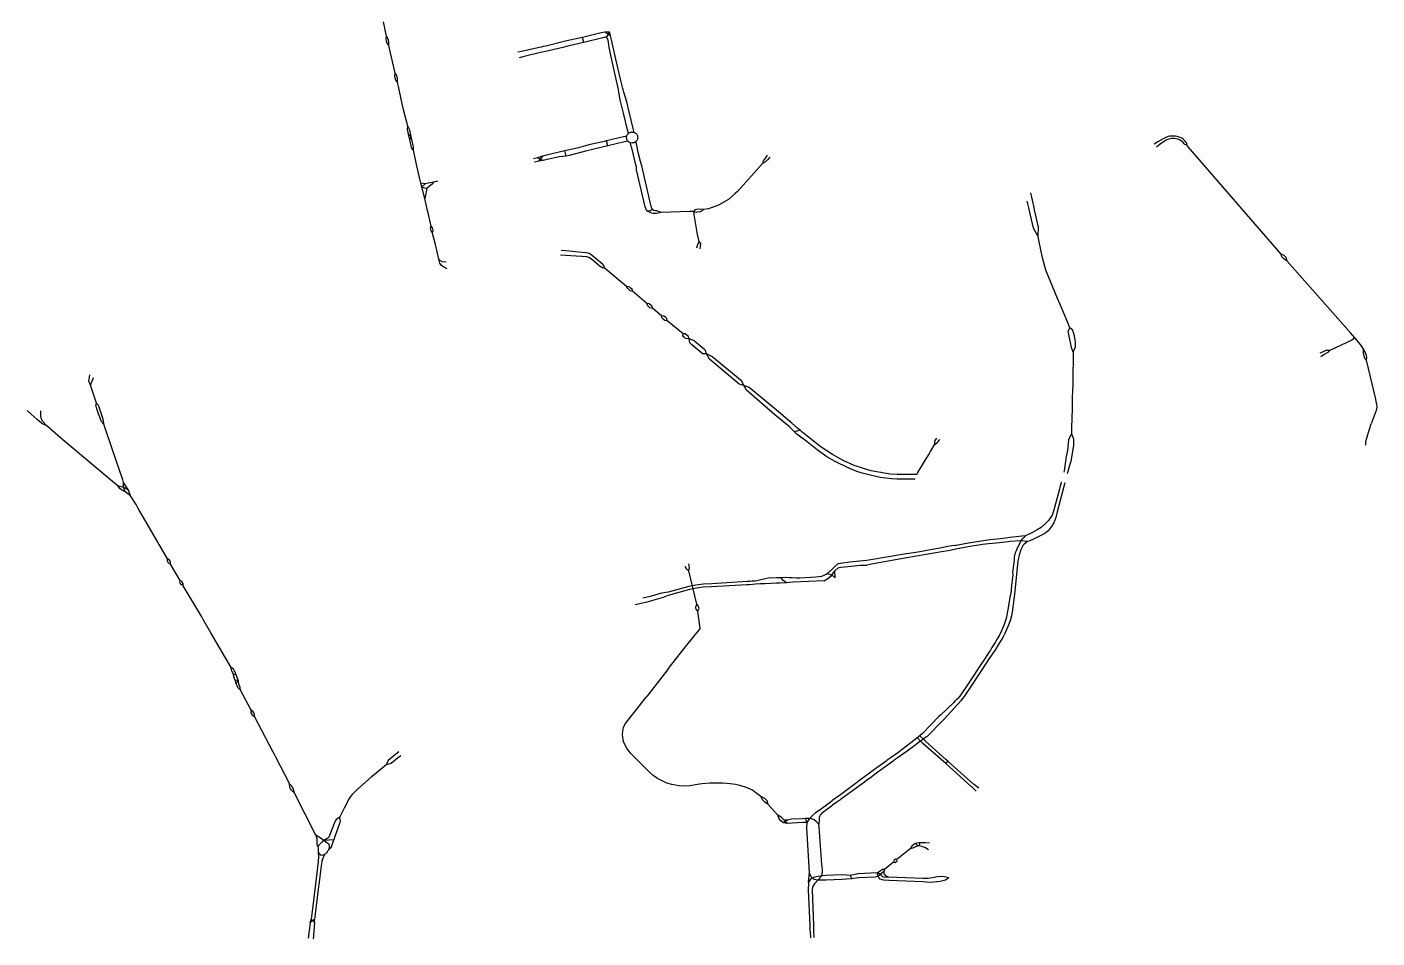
# Model space of a CAD drawing. Header units: inches. Extents: x 25490991 to 25511658, y 6671087 to 6685531.
# Drawn here: x 25494812 to 25498974, y 6673752 to 6676560 of the extents above; entities that cross this region are included whole.
import ezdxf

# ---------------------------------------------------------------- set-up
doc = ezdxf.new("R2010")
doc.units = ezdxf.units.IN
doc.header["$MEASUREMENT"] = 0

msp = doc.modelspace()

# ---------------------------------------------------------------- linework, layer by layer
for points in [[(25495920.7, 6676532.6), (25495910.9, 6676576.3)], [(25495920.7, 6676518.2), (25495919.2, 6676523.7), (25495920.7, 6676532.6)], [(25495926.3, 6676519.5), (25495925.4, 6676522.7), (25495920.7, 6676532.6)], [(25496524.4, 6676528.4), (25496514.8, 6676526.2)], [(25496582.6, 6676542.1), (25496524.4, 6676528.4)], [(25496528.3, 6676513), (25496524.4, 6676528.4)], [(25496593.2, 6676544.6), (25496582.6, 6676542.1)], [(25496599, 6676529.7), (25496586.9, 6676526.9)], [(25496608, 6676544.9), (25496593.2, 6676544.6)], [(25496611, 6676532.9), (25496593.2, 6676544.6)], [(25496608, 6676544.9), (25496599, 6676529.7)], [(25496603.5, 6676518.8), (25496599, 6676529.7)], [(25496611, 6676532.9), (25496608, 6676544.9)], [(25496613.7, 6676521.3), (25496611, 6676532.9)], [(25495928, 6676503.2), (25495922, 6676512.8), (25495920.7, 6676518.2)], [(25495928, 6676503.2), (25495927.9, 6676514.2), (25495926.3, 6676519.5)], [(25495947.5, 6676418.4), (25495928, 6676503.2)], [(25496397.1, 6676498.4), (25496387.1, 6676496.1), (25496336.7, 6676485)], [(25496403.1, 6676499.9), (25496397.1, 6676498.4)], [(25496460.2, 6676513.5), (25496411.3, 6676501.8), (25496403.1, 6676499.9)], [(25496464.1, 6676497.7), (25496406.5, 6676484.2)], [(25496476.2, 6676517.3), (25496460.2, 6676513.5)], [(25496479.7, 6676501.5), (25496464.1, 6676497.7)], [(25496514.8, 6676526.2), (25496476.2, 6676517.3)], [(25496518.6, 6676510.6), (25496479.7, 6676501.5)], [(25496528.3, 6676513), (25496518.6, 6676510.6)], [(25496586.9, 6676526.9), (25496528.3, 6676513)], [(25496615.4, 6676459), (25496606.8, 6676497.7), (25496605.1, 6676514.1), (25496603.5, 6676518.8)], [(25496627.3, 6676461.7), (25496613.7, 6676521.3)], [(25496336.7, 6676485), (25496325.4, 6676482.6)], [(25496341.1, 6676468.2), (25496329.3, 6676465.4)], [(25496400.6, 6676482.7), (25496395.2, 6676481.4), (25496341.1, 6676468.2)], [(25496406.5, 6676484.2), (25496400.6, 6676482.7)], [(25496629.7, 6676394.6), (25496615.4, 6676459)], [(25496650.6, 6676363.2), (25496648.9, 6676370.6), (25496642.5, 6676395.2), (25496627.3, 6676461.7)], [(25495949.6, 6676395.4), (25495946.3, 6676409.1), (25495947.5, 6676418.4)], [(25495954.3, 6676389.6), (25495954.7, 6676400.2), (25495952.2, 6676410.5), (25495947.5, 6676418.4)], [(25495949.6, 6676395.4), (25495954.3, 6676389.6)], [(25495957.2, 6676376.6), (25495954.3, 6676389.6)], [(25495972.2, 6676309), (25495957.2, 6676376.6)], [(25496637.1, 6676359.9), (25496635.7, 6676368), (25496629.7, 6676394.6)], [(25496651.6, 6676359.9), (25496650.6, 6676363.2)], [(25496651.2, 6676294.8), (25496641.2, 6676335.7), (25496637.1, 6676359.9)], [(25496668.7, 6676299), (25496661.8, 6676329.2), (25496651.6, 6676359.9)], [(25495985.9, 6676254.6), (25495972.2, 6676309)], [(25496663.8, 6676242.9), (25496651.2, 6676294.8)], [(25496680.9, 6676247.2), (25496668.7, 6676299)], [(25495985.9, 6676240.5), (25495985, 6676244), (25495985.9, 6676254.6)], [(25495991.9, 6676242), (25495990.8, 6676246.5), (25495985.9, 6676254.6)], [(25495988.3, 6676230.5), (25495985.9, 6676240.5)], [(25495996.5, 6676222.6), (25495991.9, 6676242)], [(25496666.1, 6676232.4), (25496663.8, 6676242.9)], [(25496666.1, 6676232.3), (25496667.5, 6676233.5), (25496668.9, 6676234.5), (25496671.3, 6676235.6), (25496673.3, 6676236.3), (25496675.2, 6676236.6), (25496677.3, 6676236.7), (25496679.1, 6676236.6), (25496681.1, 6676236.3), (25496683.3, 6676235.7), (25496683.7, 6676235.5)], [(25496683.7, 6676235.5), (25496680.9, 6676247.2)], [(25495992.1, 6676212.1), (25495988.3, 6676230.5)], [(25495988.3, 6676230.5), (25495996.5, 6676222.6)], [(25495992.1, 6676212.1), (25495996.5, 6676222.6)], [(25495996.4, 6676193.9), (25495992.1, 6676212.1)], [(25496003, 6676195.1), (25495996.5, 6676222.6)], [(25496003.4, 6676180.8), (25496004, 6676190.8), (25496003, 6676195.1)], [(25496587.1, 6676206.5), (25496544.2, 6676196.7), (25496534.4, 6676194.1)], [(25496598.9, 6676209.1), (25496587.1, 6676206.5)], [(25496650.7, 6676221.5), (25496598.9, 6676209.1)], [(25496602.6, 6676194.1), (25496598.9, 6676209.1)], [(25496654.4, 6676205.9), (25496602.6, 6676194.1)], [(25496661.1, 6676223.8), (25496650.7, 6676221.5)], [(25496665.1, 6676208.2), (25496654.4, 6676205.9)], [(25496665.1, 6676208.2), (25496663.7, 6676209.8), (25496662.8, 6676211.3), (25496661.8, 6676213.4), (25496661.2, 6676215.3), (25496660.8, 6676217.4), (25496660.6, 6676220), (25496660.8, 6676222), (25496661.1, 6676223.8)], [(25496661.1, 6676223.8), (25496661.1, 6676224), (25496661.7, 6676225.9), (25496662.4, 6676227.5), (25496663.4, 6676229.1), (25496664.6, 6676230.9), (25496665.9, 6676232.2), (25496666.1, 6676232.3)], [(25496672.4, 6676203.4), (25496671.8, 6676203.6), (25496669.8, 6676204.5), (25496668.1, 6676205.6), (25496666.4, 6676206.8), (25496665.3, 6676208), (25496665.1, 6676208.2)], [(25496689.4, 6676207.3), (25496687.9, 6676206.1), (25496686.4, 6676205), (25496685, 6676204.3), (25496683.3, 6676203.6), (25496681.2, 6676203), (25496679.3, 6676202.8), (25496676.5, 6676202.7), (25496673.9, 6676203), (25496672.4, 6676203.4)], [(25496675, 6676191.7), (25496672.4, 6676203.4)], [(25496672.4, 6676203.4), (25496672.4, 6676203.4)], [(25496683.7, 6676235.5), (25496684.9, 6676235), (25496687.1, 6676233.9), (25496688.3, 6676233.1), (25496689.7, 6676231.9), (25496690.9, 6676230.7), (25496691.9, 6676229.2), (25496692.8, 6676227.7), (25496693.8, 6676225.6), (25496694.4, 6676223.6), (25496694.7, 6676221.9), (25496694.9, 6676219.9), (25496694.8, 6676217.9), (25496694.3, 6676215.5), (25496694.2, 6676215.1)], [(25496694.2, 6676215.1), (25496693.8, 6676213.8), (25496692.7, 6676211.4), (25496691.5, 6676209.6), (25496689.9, 6676207.7), (25496689.4, 6676207.3)], [(25496692.1, 6676196.2), (25496689.4, 6676207.3)], [(25496707.1, 6676132.7), (25496703.9, 6676146.1), (25496696, 6676173.9), (25496692.1, 6676196.2)], [(25498384.9, 6676205.5), (25498382.9, 6676207.9), (25498375.3, 6676215.9), (25498372, 6676217.8), (25498367.3, 6676219.5), (25498360.8, 6676221.5), (25498352.3, 6676223.4), (25498346.1, 6676224), (25498340.6, 6676224.1), (25498334.8, 6676223.4), (25498330.5, 6676222.6), (25498323, 6676220), (25498314.2, 6676215.5), (25498298.6, 6676206.5), (25498286.8, 6676198.7)], [(25498379.1, 6676200.5), (25498376, 6676204.2), (25498371.4, 6676208.5), (25498367.5, 6676211.4), (25498363.2, 6676213.4), (25498359.3, 6676214.6), (25498354.3, 6676215.9), (25498349.9, 6676216.5), (25498345.2, 6676216.8), (25498340.2, 6676216.5), (25498336.3, 6676215.7), (25498332.5, 6676214.9), (25498329.3, 6676213.8), (25498324.4, 6676211.7), (25498318.3, 6676207.9), (25498305.4, 6676199.3), (25498294.4, 6676190.1)], [(25498391.5, 6676190.9), (25498387.8, 6676196.7), (25498381.4, 6676197.8), (25498379.1, 6676200.5)], [(25498387.8, 6676196.7), (25498387.8, 6676201.9), (25498384.9, 6676205.5)], [(25496003.4, 6676180.8), (25495997.7, 6676188.1), (25495996.4, 6676193.9)], [(25496012.2, 6676141.5), (25496003.4, 6676180.8)], [(25496386.3, 6676157.1), (25496373.5, 6676154)], [(25496401.1, 6676162.3), (25496386.3, 6676157.1)], [(25496403.5, 6676149.1), (25496386.3, 6676157.1)], [(25496401.1, 6676162.3), (25496388.9, 6676146.5)], [(25496413.2, 6676165), (25496401.1, 6676162.3)], [(25496470.6, 6676178.2), (25496413.2, 6676165)], [(25496474.2, 6676162.5), (25496453.6, 6676159.9), (25496415.9, 6676151.7)], [(25496479.8, 6676180.5), (25496470.6, 6676178.2)], [(25496474.2, 6676162.5), (25496470.6, 6676178.2)], [(25496483.4, 6676164.7), (25496474.2, 6676162.5)], [(25496534.4, 6676194.1), (25496511.9, 6676188.2), (25496479.8, 6676180.5)], [(25496538.1, 6676178.3), (25496483.4, 6676164.7)], [(25496590.7, 6676191.2), (25496538.1, 6676178.3)], [(25496602.6, 6676194.1), (25496590.7, 6676191.2)], [(25496691, 6676128.8), (25496689.5, 6676135.1), (25496677.1, 6676187.9), (25496675, 6676191.7)], [(25497087.6, 6676156.5), (25497081.2, 6676147.9), (25497079.4, 6676139.1)], [(25497094.4, 6676165.7), (25497087.6, 6676156.5)], [(25497102.2, 6676159.1), (25497094.9, 6676151.1)], [(25498678.9, 6675859.6), (25498391.5, 6676190.9)], [(25496024.4, 6676087), (25496012.2, 6676141.5)], [(25496388.9, 6676146.5), (25496376.4, 6676143.5)], [(25496403.5, 6676149.1), (25496388.9, 6676146.5)], [(25496415.9, 6676151.7), (25496403.5, 6676149.1)], [(25496722.8, 6675993.6), (25496718.1, 6676006), (25496691.1, 6676120.3), (25496691, 6676128.8)], [(25496739.4, 6675998.9), (25496736.7, 6676007.3), (25496707.1, 6676132.7)], [(25497079.4, 6676139.1), (25497002, 6676052.9), (25496995.3, 6676046.9)], [(25497094.9, 6676151.1), (25497088.6, 6676144.3), (25497079.4, 6676139.1)], [(25496026.4, 6676078.6), (25496024.4, 6676087)], [(25496029.5, 6676067.1), (25496026.4, 6676078.6)], [(25496039.2, 6676077.1), (25496026.4, 6676078.6)], [(25496039.2, 6676077.1), (25496029.5, 6676067.1)], [(25496065.2, 6676082.2), (25496048.7, 6676078.9), (25496039.2, 6676077.1)], [(25496065.2, 6676082.2), (25496059.6, 6676074.4), (25496051.8, 6676069), (25496044.6, 6676062.8)], [(25496078.2, 6676085.2), (25496065.2, 6676082.2)], [(25496044.6, 6676062.8), (25496037.1, 6676063.6), (25496029.5, 6676067.1)], [(25496038.4, 6676032), (25496029.5, 6676067.1)], [(25496044.6, 6676062.8), (25496042.3, 6676053.7), (25496042, 6676046.8), (25496038.4, 6676032)], [(25496046.8, 6675995), (25496038.4, 6676032)], [(25496995.3, 6676046.9), (25496974.7, 6676028.8), (25496944.3, 6676011), (25496912.8, 6676000.1), (25496899.1, 6675997.3)], [(25497916.9, 6676003.5), (25497906.7, 6676048.8)], [(25496048.6, 6675987.2), (25496046.8, 6675995)], [(25496057.9, 6675945.9), (25496048.6, 6675987.2)], [(25496722.8, 6675993.6), (25496733.8, 6675994.4), (25496739.4, 6675998.9)], [(25496753.1, 6675985.9), (25496748, 6675984.9), (25496742.2, 6675985.2), (25496736.9, 6675986.3), (25496731.3, 6675989.1), (25496722.8, 6675993.6)], [(25496753.9, 6675993.2), (25496748.2, 6675993.6), (25496744.7, 6675994.5), (25496739.4, 6675998.9)], [(25496767.4, 6675988.7), (25496753.1, 6675985.9)], [(25496767.4, 6675988.7), (25496756.7, 6675993), (25496753.9, 6675993.2)], [(25496855, 6675991.1), (25496767.4, 6675988.7)], [(25496867.7, 6675991.4), (25496855, 6675991.1)], [(25496876.3, 6675997.4), (25496871.2, 6675996.3), (25496867.7, 6675991.4)], [(25496867.7, 6675991.4), (25496875.1, 6675989.7), (25496877.9, 6675990.1)], [(25496869.3, 6675982.2), (25496867.7, 6675991.4)], [(25496899.1, 6675997.3), (25496887, 6675998.9), (25496876.3, 6675997.4)], [(25496877.9, 6675990.1), (25496888.2, 6675991.7), (25496891.8, 6675993.4), (25496899.1, 6675997.3)], [(25497900.3, 6676002.5), (25497895.4, 6676023.4)], [(25497902.3, 6675993.7), (25497900.3, 6676002.5)], [(25497911.7, 6675953.9), (25497902.3, 6675993.7)], [(25497918.4, 6675996.8), (25497916.9, 6676003.5)], [(25497927.4, 6675957.1), (25497918.4, 6675996.8)], [(25496062, 6675926.8), (25496058, 6675931.6), (25496055.9, 6675940.1), (25496057.9, 6675945.9)], [(25496062, 6675926.8), (25496063.9, 6675933.1), (25496062, 6675941.7), (25496057.9, 6675945.9)], [(25496877.3, 6675933.1), (25496869.3, 6675982.2)], [(25497928.8, 6675914.1), (25497915, 6675939.9), (25497911.7, 6675953.9)], [(25497928.8, 6675914.1), (25497930.7, 6675942.8), (25497927.4, 6675957.1)], [(25496063.5, 6675919.9), (25496062, 6675926.8)], [(25496066.9, 6675905), (25496063.5, 6675919.9)], [(25496081.8, 6675844.5), (25496071.6, 6675889.5), (25496066.9, 6675905)], [(25496879.3, 6675921), (25496877.3, 6675933.1)], [(25496884.4, 6675898.6), (25496879.3, 6675921)], [(25497931.2, 6675902.8), (25497928.8, 6675914.1)], [(25496473.5, 6675870.2), (25496458.9, 6675871.5)], [(25496523.3, 6675865.6), (25496473.5, 6675870.2)], [(25496588.9, 6675826.2), (25496586.5, 6675829.6), (25496550.8, 6675858.9), (25496544.8, 6675862.4), (25496536.6, 6675864.4), (25496523.3, 6675865.6)], [(25496876.9, 6675879.9), (25496879.1, 6675886.9)], [(25496879.1, 6675886.9), (25496880, 6675889.9), (25496884.4, 6675898.6)], [(25496888.7, 6675884.4), (25496889.8, 6675891.5), (25496884.4, 6675898.6)], [(25496887.3, 6675876.1), (25496888.7, 6675884.4)], [(25497989.2, 6675723.4), (25497952.8, 6675811), (25497943, 6675848.6), (25497931.2, 6675902.8)], [(25496104.6, 6675834.9), (25496091.5, 6675836.8), (25496081.8, 6675844.5)], [(25496107.9, 6675814.4), (25496097.1, 6675820.2), (25496090.3, 6675824.6), (25496084.5, 6675832), (25496081.8, 6675844.5)], [(25496471.8, 6675855.9), (25496456.7, 6675856.8)], [(25496521.4, 6675853.1), (25496471.8, 6675855.9)], [(25496583, 6675819.5), (25496580.3, 6675820.9), (25496551.9, 6675844.4), (25496544.3, 6675849.6), (25496537.7, 6675851.8), (25496523.8, 6675852.9), (25496521.4, 6675853.1)], [(25496591.2, 6675818.1), (25496591.7, 6675822.8), (25496588.9, 6675826.2)], [(25498690.8, 6675852.5), (25498687.8, 6675856), (25498678.9, 6675859.6)], [(25498685, 6675847.2), (25498680.9, 6675851.8), (25498678.9, 6675859.6)], [(25498697, 6675838.8), (25498687.6, 6675844.4), (25498685, 6675847.2)], [(25498697, 6675838.8), (25498693.6, 6675849.5), (25498690.8, 6675852.5)], [(25498891.7, 6675617.5), (25498697, 6675838.8)], [(25496591.2, 6675818.1), (25496587.3, 6675817.2), (25496583, 6675819.5)], [(25496660.1, 6675760.6), (25496591.2, 6675818.1)], [(25496668.5, 6675750), (25496664.1, 6675754), (25496660.1, 6675760.6)], [(25496673.1, 6675755.4), (25496668.5, 6675759.1), (25496660.1, 6675760.6)], [(25496680.1, 6675744.6), (25496672.1, 6675746.9), (25496668.5, 6675750)], [(25496680.1, 6675744.6), (25496677.4, 6675751.8), (25496673.1, 6675755.4)], [(25496722.6, 6675708.3), (25496680.1, 6675744.6)], [(25496730.3, 6675696.6), (25496726.2, 6675700.4), (25496722.6, 6675708.3)], [(25496735.7, 6675702.8), (25496730.6, 6675707), (25496722.6, 6675708.3)], [(25496741.8, 6675692.3), (25496732.5, 6675694.7), (25496730.3, 6675696.6)], [(25496741.8, 6675692.3), (25496738.6, 6675700.3), (25496735.7, 6675702.8)], [(25498027, 6675633.3), (25498019.6, 6675651.2), (25497996.9, 6675705.1), (25497989.2, 6675723.4)], [(25496768.7, 6675669.9), (25496741.8, 6675692.3)], [(25496774.8, 6675658.8), (25496770.3, 6675663), (25496768.7, 6675669.9)], [(25496780.2, 6675665.3), (25496775.5, 6675669), (25496768.7, 6675669.9)], [(25496785.8, 6675654.6), (25496778.2, 6675655.9), (25496774.8, 6675658.8)], [(25496785.8, 6675654.6), (25496784.7, 6675661.5), (25496780.2, 6675665.3)], [(25496834.5, 6675614.7), (25496785.8, 6675654.6)], [(25496839.7, 6675601.9), (25496834.1, 6675606.8), (25496834.5, 6675614.7)], [(25496846.6, 6675609.8), (25496841.6, 6675614), (25496834.5, 6675614.7)], [(25498022.8, 6675617.8), (25498022.1, 6675621.3), (25498027, 6675633.3)], [(25498030.9, 6675577.7), (25498022.8, 6675617.8)], [(25498037.4, 6675621.4), (25498036, 6675626.2), (25498027, 6675633.3)], [(25498044.8, 6675578.5), (25498044.8, 6675589.8), (25498041.8, 6675607.2), (25498037.4, 6675621.4)], [(25498905.3, 6675602.1), (25498891.7, 6675617.5)], [(25496853.1, 6675598.7), (25496841.5, 6675600.4), (25496839.7, 6675601.9)], [(25496853.1, 6675598.7), (25496850.3, 6675606.8), (25496846.6, 6675609.8)], [(25496871.3, 6675591.2), (25496869.8, 6675592.6), (25496853.1, 6675598.7)], [(25496861.9, 6675580.7), (25496855.3, 6675586.2), (25496853.1, 6675598.7)], [(25496892.3, 6675555), (25496861.9, 6675580.7)], [(25496901.3, 6675565.5), (25496871.3, 6675591.2)], [(25498037.4, 6675557.7), (25498031.8, 6675572.4), (25498030.9, 6675577.7)], [(25498037.4, 6675557.7), (25498044.9, 6675574.1), (25498044.8, 6675578.5)], [(25498905.3, 6675602.1), (25498895.8, 6675594.9), (25498828.4, 6675563.3)], [(25498931.6, 6675569.1), (25498922.8, 6675581.3), (25498905.3, 6675602.1)], [(25496906.8, 6675552.7), (25496894.6, 6675553), (25496892.3, 6675555)], [(25496906.8, 6675552.7), (25496904.1, 6675563), (25496901.3, 6675565.5)], [(25496916.5, 6675536.1), (25496906.8, 6675552.7)], [(25496923.3, 6675544.8), (25496906.8, 6675552.7)], [(25497007.3, 6675459.4), (25496916.5, 6675536.1)], [(25497015.7, 6675468.1), (25496923.3, 6675544.8)], [(25498037.4, 6675557.7), (25498036, 6675467.4)], [(25498807.4, 6675558.7), (25498797.3, 6675554.4)], [(25498811.2, 6675550.2), (25498800.3, 6675543.8)], [(25498828.4, 6675563.3), (25498816.3, 6675562.5), (25498807.4, 6675558.7)], [(25498828.4, 6675563.3), (25498821.9, 6675556.5), (25498811.2, 6675550.2)], [(25498931.6, 6675569.1), (25498931.6, 6675556.2), (25498934.6, 6675541.2), (25498940.9, 6675532.7)], [(25498931.6, 6675569.1), (25498938.9, 6675552.2), (25498941.7, 6675541.5), (25498940.9, 6675532.7)], [(25498940.9, 6675532.7), (25498968.9, 6675412.8), (25498970.6, 6675406)], [(25495004.7, 6675480.3), (25495006, 6675488.3)], [(25495008.1, 6675455.9), (25495002.6, 6675468.2), (25495004.7, 6675480.3)], [(25495008.1, 6675455.9), (25495012.2, 6675466.7), (25495015.1, 6675473.5)], [(25495026.3, 6675401.1), (25495008.1, 6675455.9)], [(25495015.1, 6675473.5), (25495017.7, 6675480)], [(25497021.8, 6675455.1), (25497007.3, 6675459.4)], [(25497021.8, 6675455.1), (25497015.7, 6675468.1)], [(25497038, 6675449.4), (25497021.8, 6675455.1)], [(25497029.8, 6675440.6), (25497021.8, 6675455.1)], [(25497170.4, 6675338.9), (25497129.3, 6675374.1), (25497038, 6675449.4)], [(25498035.8, 6675458.4), (25498035.2, 6675439), (25498034.5, 6675417.9), (25498034.5, 6675398.3), (25498033.7, 6675375.1), (25498033, 6675362), (25498032.2, 6675316.9), (25498032.2, 6675307.5), (25498032.2, 6675306.1)], [(25498036, 6675467.4), (25498035.8, 6675458.4)], [(25497161.3, 6675328.2), (25497117.4, 6675365.1), (25497029.8, 6675440.6)], [(25498970.6, 6675406), (25498972.5, 6675398.7), (25498973.8, 6675388.2), (25498971.6, 6675377.9), (25498955.4, 6675337.2)], [(25494824.8, 6675366.9), (25494812.3, 6675378.1)], [(25494873.1, 6675331), (25494858.2, 6675338.4), (25494843.5, 6675350.5), (25494824.8, 6675366.9)], [(25494855, 6675365.7), (25494855.2, 6675376.5)], [(25494873.1, 6675331), (25494859.3, 6675345.8), (25494856.2, 6675355.1), (25494855.3, 6675359.8), (25494855, 6675365.7)], [(25495025, 6675390.9), (25495024.2, 6675393.6), (25495026.3, 6675401.1)], [(25495027.8, 6675382.7), (25495025, 6675390.9)], [(25495033.2, 6675391.6), (25495031.8, 6675395.6), (25495026.3, 6675401.1)], [(25495033, 6675367.4), (25495027.8, 6675382.7)], [(25495036.8, 6675357.1), (25495033, 6675367.4)], [(25495036.4, 6675382.4), (25495033.2, 6675391.6)], [(25495041.6, 6675367), (25495036.4, 6675382.4)], [(25495044.5, 6675357.7), (25495041.6, 6675367)], [(25494899.6, 6675307.9), (25494873.1, 6675331)], [(25495049.3, 6675335.6), (25495041.2, 6675345.2), (25495036.8, 6675357.1)], [(25495049.3, 6675335.6), (25495047.8, 6675347.4), (25495044.5, 6675357.7)], [(25495075.6, 6675256.7), (25495049.3, 6675335.6)], [(25497178, 6675312.3), (25497161.3, 6675328.2)], [(25497187, 6675323.6), (25497170.4, 6675338.9)], [(25497195.3, 6675317.1), (25497187, 6675323.6)], [(25498939.3, 6675271), (25498939.3, 6675282.6), (25498945.8, 6675304.1), (25498955.4, 6675337.2)], [(25494907.8, 6675300.7), (25494899.6, 6675307.9)], [(25494915.2, 6675293.9), (25494907.8, 6675300.7)], [(25494922.5, 6675287.9), (25494915.2, 6675293.9)], [(25495038, 6675191.4), (25494922.5, 6675287.9)], [(25497195.3, 6675317.1), (25497178, 6675312.3)], [(25497185.6, 6675304.7), (25497178, 6675312.3)], [(25497193.8, 6675298.7), (25497185.6, 6675304.7)], [(25497370.4, 6675190.1), (25497343.3, 6675200.8), (25497303.8, 6675220.4), (25497277.9, 6675235.4), (25497247.6, 6675256.9), (25497217.1, 6675281.4), (25497193.8, 6675298.7)], [(25497201.3, 6675312.1), (25497195.3, 6675317.1)], [(25497372.8, 6675205), (25497362, 6675208.8), (25497330.5, 6675222.8), (25497295, 6675242.4), (25497260.6, 6675265.3), (25497226.4, 6675292), (25497201.3, 6675312.1)], [(25497610.6, 6675273.8), (25497611, 6675282.5), (25497612.2, 6675285.2)], [(25497610.6, 6675273.8), (25497618.5, 6675279), (25497620.4, 6675281.4)], [(25497612.2, 6675285.2), (25497616.6, 6675293.2)], [(25497620.4, 6675281.4), (25497626.5, 6675289.1)], [(25498023.1, 6675287.8), (25498019.4, 6675254.8), (25498015.7, 6675236.2)], [(25498032.2, 6675306.1), (25498023.5, 6675291), (25498023.1, 6675287.8)], [(25498038.6, 6675286.3), (25498038.3, 6675271.1), (25498030.3, 6675220.8)], [(25498032.2, 6675306.1), (25498038.5, 6675291), (25498038.6, 6675286.3)], [(25495107.2, 6675163.9), (25495075.6, 6675256.7)], [(25497558.7, 6675186.7), (25497579.4, 6675220.3), (25497592.7, 6675242.8)], [(25497592.7, 6675242.8), (25497597.9, 6675251.8)], [(25497597.9, 6675251.8), (25497610.6, 6675273.8)], [(25497384.7, 6675200.9), (25497372.8, 6675205)], [(25497397.3, 6675197.3), (25497384.7, 6675200.9)], [(25497555, 6675180.7), (25497495.1, 6675180.3), (25497474, 6675181.9), (25497456.1, 6675184.7), (25497414.9, 6675192.4), (25497397.3, 6675197.3)], [(25498013.4, 6675221.6), (25498009.1, 6675192.3)], [(25498015.7, 6675236.2), (25498013.4, 6675221.6)], [(25498025.9, 6675208.2), (25498018.9, 6675182.7)], [(25498030.3, 6675220.8), (25498025.9, 6675208.2)], [(25495088.3, 6675149), (25495038, 6675191.4)], [(25495110.1, 6675155.7), (25495107.2, 6675163.9)], [(25495114.6, 6675127), (25495112.5, 6675133), (25495110.2, 6675142.9), (25495110.1, 6675155.7)], [(25495125.1, 6675132.3), (25495110.1, 6675155.7)], [(25497386.7, 6675184.4), (25497370.4, 6675190.1)], [(25497399.4, 6675181.3), (25497386.7, 6675184.4)], [(25497549.9, 6675165.8), (25497493.3, 6675166), (25497477.6, 6675167.2), (25497442.7, 6675171.9), (25497399.4, 6675181.3)], [(25497555, 6675180.7), (25497558.7, 6675186.7)], [(25498000.5, 6675157.7), (25497998.9, 6675151.2)], [(25498009.1, 6675192.3), (25498008, 6675188.2)], [(25498011.6, 6675155.3), (25498009.9, 6675149.3)], [(25495092, 6675146.2), (25495088.3, 6675149)], [(25495125.1, 6675132.3), (25495116.7, 6675137.6), (25495109.3, 6675140.2), (25495092, 6675146.2)], [(25495114.6, 6675127), (25495108.3, 6675129.9), (25495099.7, 6675137), (25495092, 6675146.2)], [(25495131.6, 6675114.7), (25495114.6, 6675127)], [(25495131.6, 6675114.7), (25495125.1, 6675132.3)], [(25495154.3, 6675077.9), (25495148.7, 6675088.5), (25495131.6, 6675114.7)], [(25497994.6, 6675135.5), (25497976.4, 6675068), (25497972, 6675055.4), (25497961.5, 6675038.9), (25497951, 6675028.3)], [(25498007.2, 6675139.2), (25497987.4, 6675065.3), (25497983.3, 6675048.4), (25497977.3, 6675031.9), (25497970.3, 6675020), (25497966.1, 6675014.8)], [(25497996.5, 6675142.1), (25497994.6, 6675135.5)], [(25497998.9, 6675151.2), (25497996.5, 6675142.1)], [(25498009.9, 6675149.3), (25498007.2, 6675139.2)], [(25495158.4, 6675070.5), (25495154.3, 6675077.9)], [(25495164, 6675060.7), (25495158.4, 6675070.5)], [(25495244.9, 6674920.3), (25495164, 6675060.7)], [(25497861.3, 6674988.3), (25497841.3, 6674986)], [(25497889.7, 6674991.2), (25497861.3, 6674988.3)], [(25497889.7, 6674991.2), (25497883.7, 6674985.4), (25497880, 6674981.5), (25497875.9, 6674975.7)], [(25497905.6, 6674998.9), (25497889.7, 6674991.2)], [(25497951, 6675028.3), (25497938.3, 6675017.5), (25497926.4, 6675009.8), (25497911.5, 6675001.8), (25497905.6, 6674998.9)], [(25497928.8, 6674988.1), (25497914.9, 6674981.2)], [(25497966.1, 6675014.8), (25497959.8, 6675007.2), (25497950, 6674998.5), (25497928.8, 6674988.1)], [(25497651.2, 6674958.3), (25497627.2, 6674953.5), (25497580.4, 6674945.4), (25497576.2, 6674944.6)], [(25497662.5, 6674960.6), (25497651.2, 6674958.3)], [(25497675.4, 6674950.1), (25497653.3, 6674945.8)], [(25497673.7, 6674961.9), (25497662.5, 6674960.6)], [(25497780.5, 6674979.3), (25497714.3, 6674968.6), (25497676.4, 6674962.2), (25497673.7, 6674961.9)], [(25497713.5, 6674957.5), (25497675.4, 6674950.1)], [(25497776.5, 6674966.9), (25497758.2, 6674964.9), (25497713.5, 6674957.5)], [(25497788.5, 6674968.2), (25497776.5, 6674966.9)], [(25497802.9, 6674981.4), (25497780.5, 6674979.3)], [(25497799.7, 6674969.3), (25497788.5, 6674968.2)], [(25497842.2, 6674973.8), (25497837, 6674973.4), (25497799.7, 6674969.3)], [(25497841.3, 6674986), (25497836.2, 6674985.5), (25497813.7, 6674982.1), (25497802.9, 6674981.4)], [(25497875.9, 6674975.7), (25497842.2, 6674973.8)], [(25497875.9, 6674975.7), (25497863.8, 6674950.7), (25497861.5, 6674945.6), (25497859.8, 6674941.5), (25497858.7, 6674938.5), (25497857.6, 6674935), (25497856.6, 6674930.7), (25497855.8, 6674924.9), (25497854.9, 6674917.1), (25497850.4, 6674879), (25497851, 6674871.9), (25497847.4, 6674837.7), (25497845, 6674814.3), (25497843.4, 6674807.1)], [(25497896.8, 6674974), (25497890.1, 6674969), (25497886, 6674965.7), (25497882.1, 6674961.3), (25497879.7, 6674956.9), (25497876.6, 6674950.6), (25497874.1, 6674943.5), (25497872.3, 6674938.2), (25497870.7, 6674932.8), (25497869.3, 6674926.7), (25497867, 6674914.2), (25497856.1, 6674810.3)], [(25497896.8, 6674974), (25497875.9, 6674975.7)], [(25497914.9, 6674981.2), (25497903.6, 6674976.5), (25497896.8, 6674974)], [(25495253.3, 6674913), (25495250.6, 6674917.3), (25495244.9, 6674920.3)], [(25495247.5, 6674909.6), (25495245.4, 6674913.2), (25495244.9, 6674920.3)], [(25495254.6, 6674904.5), (25495248.6, 6674907.6), (25495247.5, 6674909.6)], [(25495254.6, 6674904.5), (25495254.4, 6674911.4), (25495253.3, 6674913)], [(25495284.2, 6674854), (25495254.6, 6674904.5)], [(25496854.5, 6674892.6), (25496852.3, 6674904.9)], [(25497311.9, 6674905), (25497302.1, 6674896.6), (25497296.3, 6674890.8), (25497280.2, 6674875.1)], [(25497319.8, 6674906.1), (25497311.9, 6674905)], [(25497400.3, 6674915.7), (25497379.6, 6674913.6), (25497349.1, 6674910.3), (25497319.8, 6674906.1)], [(25497413.9, 6674918), (25497400.3, 6674915.7)], [(25497415.5, 6674904.6), (25497401.1, 6674901.5)], [(25497552.3, 6674940.7), (25497516.7, 6674934.8), (25497413.9, 6674918)], [(25497554.3, 6674928.8), (25497517.8, 6674922.5), (25497415.5, 6674904.6)], [(25497564.4, 6674942.6), (25497552.3, 6674940.7)], [(25497578.1, 6674932.7), (25497554.3, 6674928.8)], [(25497576.2, 6674944.6), (25497564.4, 6674942.6)], [(25497637.2, 6674942.8), (25497578.1, 6674932.7)], [(25497653.3, 6674945.8), (25497637.2, 6674942.8)], [(25496846.6, 6674888), (25496840.9, 6674896.7)], [(25496852.5, 6674883.8), (25496846.6, 6674888)], [(25496852.5, 6674883.8), (25496854.5, 6674892.6)], [(25496877.2, 6674780.6), (25496852.5, 6674883.8)], [(25497149.6, 6674862.9), (25497137, 6674862.1)], [(25497162.2, 6674862.2), (25497149.6, 6674862.9)], [(25497275.7, 6674872.6), (25497270.8, 6674869.9), (25497261.7, 6674866.7), (25497253.5, 6674865), (25497244.4, 6674863.9), (25497194.2, 6674860.8), (25497184.6, 6674860.6), (25497170.5, 6674861.7), (25497162.2, 6674862.2)], [(25497280.2, 6674875.1), (25497275.7, 6674872.6)], [(25497276.2, 6674856.9), (25497280.9, 6674859.6), (25497292.7, 6674869.8), (25497302.8, 6674883.2)], [(25497280.2, 6674875.1), (25497291.4, 6674871.6), (25497298.7, 6674867), (25497303.2, 6674861.6)], [(25497302.8, 6674883.2), (25497311.5, 6674891.5), (25497315.8, 6674893.5), (25497320.6, 6674895)], [(25497303.2, 6674861.6), (25497302.8, 6674883.2)], [(25497320.6, 6674895), (25497343.2, 6674897.2), (25497380.5, 6674900.9)], [(25497380.5, 6674900.9), (25497401.1, 6674901.5)], [(25495284.8, 6674845.4), (25495283.5, 6674847.2), (25495284.2, 6674854)], [(25495290.8, 6674849.1), (25495290.1, 6674850.3), (25495284.2, 6674854)], [(25495293.9, 6674837.6), (25495287.5, 6674841.1), (25495284.8, 6674845.4)], [(25495293.9, 6674837.6), (25495293.2, 6674845.1), (25495290.8, 6674849.1)], [(25495350.7, 6674741.8), (25495293.9, 6674837.6)], [(25497038.5, 6674850.8), (25497032.1, 6674850.3), (25496923, 6674844.1), (25496897.5, 6674842.7), (25496874.1, 6674839.8), (25496852.6, 6674835.7), (25496788.6, 6674817.5), (25496768.6, 6674814.8), (25496732.9, 6674804.8)], [(25497039, 6674841), (25497031.7, 6674840.6), (25496922.4, 6674834.7), (25496896.3, 6674832.9), (25496876, 6674830.6), (25496854.2, 6674825.9), (25496789, 6674807.5), (25496772.9, 6674801.6), (25496737.1, 6674791)], [(25497047.9, 6674851.5), (25497040.3, 6674850.9), (25497038.5, 6674850.8)], [(25497048.5, 6674841.7), (25497039, 6674841)], [(25497057.4, 6674852), (25497047.9, 6674851.5)], [(25497058.3, 6674842.2), (25497048.5, 6674841.7)], [(25497087.4, 6674859.2), (25497065.8, 6674853.9), (25497057.4, 6674852)], [(25497088.1, 6674843.7), (25497073.7, 6674843.1), (25497058.3, 6674842.2)], [(25497122.5, 6674862.6), (25497096.9, 6674861.5), (25497087.4, 6674859.2)], [(25497123.2, 6674845.2), (25497088.1, 6674843.7)], [(25497137, 6674862.1), (25497122.5, 6674862.6)], [(25497133.5, 6674845.6), (25497123.2, 6674845.2)], [(25497153.5, 6674846.9), (25497133.5, 6674845.6)], [(25497153.5, 6674846.9), (25497142.3, 6674855.1), (25497137, 6674862.1)], [(25497162.3, 6674847.7), (25497153.5, 6674846.9)], [(25497269.8, 6674853.3), (25497173.1, 6674848.7), (25497162.3, 6674847.7)], [(25497269.8, 6674853.3), (25497276.2, 6674856.9)], [(25496737.1, 6674791), (25496719.7, 6674786.5), (25496687.4, 6674779.2)], [(25496732.9, 6674804.8), (25496710.8, 6674799.2)], [(25496874.5, 6674769.4), (25496874.2, 6674773.1), (25496877.2, 6674780.6)], [(25496883.4, 6674770.9), (25496881.8, 6674774.9), (25496877.2, 6674780.6)], [(25497840.6, 6674794.9), (25497836.9, 6674769.4), (25497833.1, 6674748.5)], [(25497843.4, 6674807.1), (25497841.3, 6674797.8), (25497840.6, 6674794.9)], [(25497853.9, 6674795.4), (25497849.4, 6674756.5), (25497846.8, 6674745.3)], [(25497856.1, 6674810.3), (25497854.1, 6674797.3), (25497853.9, 6674795.4)], [(25495355.2, 6674734.1), (25495350.7, 6674741.8)], [(25496880.5, 6674759.8), (25496874.7, 6674765.4), (25496874.5, 6674769.4)], [(25496880.5, 6674759.8), (25496884.7, 6674767.6), (25496883.4, 6674770.9)], [(25496881.6, 6674751.5), (25496880.5, 6674759.8)], [(25496887.6, 6674707), (25496881.6, 6674751.5)], [(25497833.1, 6674748.5), (25497831.6, 6674740), (25497824.8, 6674718.6), (25497816.6, 6674699), (25497809.4, 6674683.6)], [(25497846.8, 6674745.3), (25497843, 6674729.9), (25497837.1, 6674713.6), (25497827, 6674690.7), (25497820, 6674677.9)], [(25495374.9, 6674700.1), (25495355.2, 6674734.1)], [(25495379.4, 6674692.4), (25495374.9, 6674700.1)], [(25496883.8, 6674702.3), (25496854.7, 6674666.2)], [(25496887.6, 6674707), (25496883.8, 6674702.3)], [(25495441.6, 6674585.3), (25495379.4, 6674692.4)], [(25496850.2, 6674660.7), (25496844.3, 6674653)], [(25496854.7, 6674666.2), (25496850.2, 6674660.7)], [(25497809.4, 6674683.6), (25497805.4, 6674677), (25497796.4, 6674662.6), (25497788.5, 6674649.9), (25497786.8, 6674647.1)], [(25497820, 6674677.9), (25497815.3, 6674669.7), (25497806.4, 6674655.4), (25497799.2, 6674642.9), (25497797.3, 6674640.2)], [(25496844.3, 6674653), (25496792.3, 6674586.4)], [(25497776.7, 6674631), (25497768.5, 6674617.9), (25497748.8, 6674588.6), (25497729.8, 6674559.8), (25497709.3, 6674529.1), (25497696.4, 6674509.4), (25497687.6, 6674496.8), (25497680.6, 6674488.7), (25497678.9, 6674487.1), (25497676, 6674484.5), (25497671.5, 6674480.7)], [(25497786.1, 6674625.1), (25497782.5, 6674619.5), (25497751.8, 6674572.5), (25497717.3, 6674521), (25497700.8, 6674495.9), (25497695.5, 6674488.7), (25497691.2, 6674483.2), (25497682.9, 6674473.5), (25497680.9, 6674471.1)], [(25497782, 6674639.3), (25497776.7, 6674631)], [(25497786.8, 6674647.1), (25497782, 6674639.3)], [(25497791.3, 6674633.1), (25497786.1, 6674625.1)], [(25497797.3, 6674640.2), (25497791.3, 6674633.2), (25497791.3, 6674633.1)], [(25495450.5, 6674576.7), (25495448.5, 6674580.3), (25495441.6, 6674585.3)], [(25495445.1, 6674573.4), (25495442.6, 6674577.8), (25495441.6, 6674585.3)], [(25495448.7, 6674564.3), (25495445.1, 6674573.4)], [(25495457.2, 6674562.6), (25495452.7, 6674572.8), (25495450.5, 6674576.7)], [(25496783.1, 6674574.7), (25496725.7, 6674500.1)], [(25496787.8, 6674580.8), (25496783.1, 6674574.7)], [(25496792.3, 6674586.4), (25496787.8, 6674580.8)], [(25495449.6, 6674558.6), (25495448.7, 6674564.3)], [(25495460.4, 6674554.4), (25495457.2, 6674562.6), (25495448.7, 6674564.3)], [(25495452, 6674551.7), (25495449.6, 6674558.6)], [(25495456.8, 6674536.7), (25495453.6, 6674547), (25495452, 6674551.7)], [(25495464.2, 6674544.7), (25495453.6, 6674547)], [(25495456.8, 6674536.7), (25495464.2, 6674544.7)], [(25495462.7, 6674523.7), (25495456.8, 6674536.7)], [(25495464.3, 6674544.4), (25495460.4, 6674554.4)], [(25495468.4, 6674526.8), (25495465.7, 6674534.6), (25495464.3, 6674544.4)], [(25495470.5, 6674515.9), (25495463.4, 6674522.1), (25495462.7, 6674523.7)], [(25495470.5, 6674515.9), (25495469.4, 6674524.2), (25495468.4, 6674526.8)], [(25495503.2, 6674453.9), (25495470.5, 6674515.9)], [(25496691.8, 6674457.6), (25496716.6, 6674488.6)], [(25496716.6, 6674488.6), (25496721.2, 6674494.4)], [(25496725.7, 6674500.1), (25496721.2, 6674494.4)], [(25495511.2, 6674445.6), (25495509.6, 6674448.9), (25495503.2, 6674453.9)], [(25495505.2, 6674442.3), (25495503.2, 6674446.2), (25495503.2, 6674453.9)], [(25496654.7, 6674348.3), (25496651.1, 6674357.7), (25496648.8, 6674370.4), (25496648, 6674378.7), (25496648.8, 6674389), (25496651, 6674401.3), (25496657, 6674413), (25496675.2, 6674437), (25496691.8, 6674457.6)], [(25497671.5, 6674480.7), (25497668.9, 6674478.1), (25497627.9, 6674438.7)], [(25497680.9, 6674471.1), (25497639.6, 6674426.8), (25497635.2, 6674422.3)], [(25495514.6, 6674432.2), (25495507.6, 6674438), (25495505.2, 6674442.3)], [(25495514.6, 6674432.3), (25495513.4, 6674440.9), (25495511.2, 6674445.6)], [(25495570.1, 6674326.8), (25495514.6, 6674432.3)], [(25497596.3, 6674406.6), (25497574.3, 6674384.3)], [(25497635.2, 6674422.3), (25497586.4, 6674372.3)], [(25497623.4, 6674434.2), (25497596.3, 6674406.6)], [(25497627.9, 6674438.7), (25497623.4, 6674434.2)], [(25497564.8, 6674375.1), (25497536.9, 6674352.9), (25497496.4, 6674323), (25497473.4, 6674306.3)], [(25497566.8, 6674359), (25497557.2, 6674369)], [(25497574.3, 6674384.3), (25497572.3, 6674382.3), (25497564.8, 6674375.1)], [(25497575.4, 6674364.9), (25497564.8, 6674375.1)], [(25497575.4, 6674364.9), (25497566.7, 6674358.9)], [(25497586.4, 6674372.3), (25497583.5, 6674370.5), (25497575.4, 6674364.9)], [(25497583.3, 6674357.2), (25497575.4, 6674364.9)], [(25495575.1, 6674317.6), (25495570.1, 6674326.8)], [(25495958.4, 6674325.8), (25495948.8, 6674318.1)], [(25496691.6, 6674302.5), (25496673.3, 6674320.8), (25496661.9, 6674335.3), (25496654.7, 6674348.3)], [(25497566.7, 6674358.9), (25497564, 6674356.7), (25497549.4, 6674345.5), (25497525, 6674327.8), (25497494.5, 6674306.4), (25497485.5, 6674299.7)], [(25497574, 6674351.4), (25497566.8, 6674359)], [(25497638.2, 6674294.7), (25497574, 6674351.4)], [(25497645, 6674302.1), (25497583.3, 6674357.2)], [(25495578.9, 6674309.6), (25495575.1, 6674317.6)], [(25495621, 6674228), (25495578.9, 6674309.6)], [(25495919.3, 6674285.5), (25495882.2, 6674255.2)], [(25495948.8, 6674318.1), (25495925.4, 6674299.4), (25495919.3, 6674285.5)], [(25495954.4, 6674305.7), (25495934.4, 6674290), (25495919.3, 6674285.5)], [(25495964.5, 6674313.6), (25495954.4, 6674305.7)], [(25496774.1, 6674233.8), (25496756.3, 6674243.1), (25496742.9, 6674252.8), (25496731.2, 6674263.1), (25496691.6, 6674302.5)], [(25497460.5, 6674297), (25497428.9, 6674274.2), (25497405, 6674256.3), (25497393.9, 6674248.2)], [(25497467.8, 6674286.7), (25497423.8, 6674254.5), (25497416.4, 6674248.9), (25497406.4, 6674241.7), (25497401.1, 6674237.8)], [(25497473.4, 6674306.3), (25497464.3, 6674299.7), (25497460.5, 6674297)], [(25497483.4, 6674298.1), (25497478, 6674294.1), (25497467.8, 6674286.7)], [(25497485.5, 6674299.7), (25497483.4, 6674298.1)], [(25497643.4, 6674290.2), (25497638.2, 6674294.7)], [(25497651.9, 6674296), (25497643.4, 6674290.2)], [(25497726.6, 6674215.3), (25497724.1, 6674217.6), (25497643.4, 6674290.2)], [(25497651.9, 6674296), (25497645, 6674302.1)], [(25497733.3, 6674223.8), (25497729.9, 6674226.2), (25497651.9, 6674296)], [(25495874.4, 6674248.3), (25495828.8, 6674208.4), (25495816.5, 6674196.1), (25495814.9, 6674194.1)], [(25495882.2, 6674255.2), (25495874.4, 6674248.3)], [(25497393.9, 6674248.2), (25497387, 6674243.1), (25497357.2, 6674220.9), (25497320.1, 6674193.5), (25497314.1, 6674189.1)], [(25495631.1, 6674215.6), (25495629.4, 6674218.8), (25495620.9, 6674228.1)], [(25495624.7, 6674212), (25495622.6, 6674215.8), (25495621, 6674228)], [(25495637, 6674198.3), (25495627.7, 6674207.9), (25495624.7, 6674212)], [(25495637, 6674198.2), (25495633.3, 6674211.2), (25495631.1, 6674215.6)], [(25495703.1, 6674069.1), (25495637, 6674198.3)], [(25496893.4, 6674226.8), (25496885.6, 6674225.9), (25496855.4, 6674221.3), (25496836.9, 6674219.9), (25496822.8, 6674220.5), (25496799.6, 6674224.4), (25496784.4, 6674229.2), (25496774.1, 6674233.8)], [(25496980, 6674226.6), (25496957.6, 6674228.9), (25496917.3, 6674228.9), (25496893.4, 6674226.8)], [(25497074, 6674187.9), (25497059.5, 6674199), (25497048.4, 6674207), (25497027.5, 6674216.6), (25497009.9, 6674222.2), (25496996.3, 6674225), (25496980, 6674226.6)], [(25497401.1, 6674237.8), (25497393.9, 6674232.5), (25497379.4, 6674221.9), (25497346.1, 6674197.6), (25497326.6, 6674183.2), (25497321, 6674179.4)], [(25497737.7, 6674204.6), (25497726.6, 6674215.3)], [(25497746.5, 6674214.1), (25497733.3, 6674223.8)], [(25495803.5, 6674178.3), (25495797.7, 6674167.5), (25495790.1, 6674152.3), (25495779.2, 6674131.2), (25495775.3, 6674122.7)], [(25495809.7, 6674187.6), (25495803.5, 6674178.3)], [(25495814.9, 6674194.1), (25495809.7, 6674187.6)], [(25497086.3, 6674181.5), (25497074, 6674187.9)], [(25497080.9, 6674176.9), (25497079.1, 6674178.5), (25497074, 6674187.9)], [(25497097.2, 6674163.5), (25497087.1, 6674170.8), (25497080.9, 6674176.9)], [(25497093.8, 6674174.3), (25497086.3, 6674181.5)], [(25497097.2, 6674163.5), (25497093.8, 6674174.3)], [(25497126.8, 6674129.9), (25497097.2, 6674163.5)], [(25497289.1, 6674170.7), (25497268.2, 6674155.4), (25497251.1, 6674143.2), (25497242.7, 6674137.1), (25497234, 6674129.4)], [(25497295.6, 6674161.2), (25497292.1, 6674158.6), (25497264.1, 6674137.8), (25497261.4, 6674135.6), (25497258.9, 6674132.9), (25497257, 6674130.3), (25497256, 6674128.6), (25497255.3, 6674126), (25497254.7, 6674122.7)], [(25497314.1, 6674189.1), (25497296.6, 6674176.2), (25497289.1, 6674170.7)], [(25497321, 6674179.4), (25497317.9, 6674177.1), (25497308.2, 6674170.3), (25497295.6, 6674161.2)], [(25495775.3, 6674122.7), (25495764.8, 6674116.9), (25495762.2, 6674112.2)], [(25495775.3, 6674122.7), (25495777.6, 6674111.8), (25495776.7, 6674107.4)], [(25497131.4, 6674118.8), (25497126.8, 6674129.9)], [(25497137, 6674123.8), (25497126.8, 6674129.9)], [(25497143.9, 6674106.5), (25497136.4, 6674112.6), (25497131.4, 6674118.8)], [(25497145, 6674116.3), (25497137, 6674123.8)], [(25497156.1, 6674115.4), (25497143.9, 6674106.5)], [(25497156.1, 6674115.4), (25497145, 6674116.3)], [(25497156.3, 6674104.5), (25497145, 6674116.3)], [(25497203.3, 6674119.4), (25497169.1, 6674117.8), (25497156.1, 6674115.4)], [(25497212.5, 6674119.9), (25497203.3, 6674119.4)], [(25497225.8, 6674120.2), (25497223.5, 6674120.4), (25497212.5, 6674119.9)], [(25497217, 6674107.9), (25497212.5, 6674119.9)], [(25497217, 6674107.9), (25497225.8, 6674120.2)], [(25497234, 6674129.4), (25497225.8, 6674120.2)], [(25497235.6, 6674117.2), (25497232.5, 6674118.4), (25497228, 6674119.9), (25497225.8, 6674120.2)], [(25497253.4, 6674102.7), (25497245.4, 6674111.1), (25497239.2, 6674115.9), (25497235.6, 6674117.2)], [(25497254.7, 6674122.7), (25497254, 6674116), (25497253.4, 6674102.7)], [(25495762.2, 6674112.2), (25495761.2, 6674110.3), (25495744.9, 6674067.8)], [(25495776.7, 6674107.4), (25495776.1, 6674104.7), (25495761.6, 6674064.8)], [(25497156.3, 6674104.5), (25497143.9, 6674106.5)], [(25497203.4, 6674107.4), (25497170.8, 6674106.2), (25497156.3, 6674104.5)], [(25497217, 6674107.9), (25497203.4, 6674107.4)], [(25497216.7, 6674091.6), (25497217, 6674107.9)], [(25497224.6, 6673952.7), (25497216.7, 6674091.6)], [(25497254.1, 6674093.6), (25497253.4, 6674102.7)], [(25497264.2, 6673954.6), (25497264.2, 6673961.6), (25497262.5, 6673978.6), (25497254.1, 6674093.6)], [(25495706.7, 6674054.3), (25495706.4, 6674057.7), (25495703.4, 6674066.5), (25495703.1, 6674069.3)], [(25495715.6, 6674060.7), (25495703.1, 6674069.1)], [(25495709.2, 6674033.6), (25495707.8, 6674037.6), (25495706.9, 6674039.9), (25495706.7, 6674054.2), (25495706.7, 6674054.3)], [(25495727.8, 6674052.4), (25495722.3, 6674047.7), (25495720.7, 6674046.3), (25495719.2, 6674045.2), (25495717.4, 6674043.5), (25495716.1, 6674041.9), (25495714.8, 6674040.4), (25495714.1, 6674039.5), (25495713.4, 6674038.7), (25495712.2, 6674037.4), (25495709.2, 6674033.6)], [(25495709.2, 6674033.6), (25495709.2, 6674033.6), (25495709.5, 6674029.6), (25495709.8, 6674025), (25495710.1, 6674015.9)], [(25495727.8, 6674052.4), (25495715.6, 6674060.7)], [(25495744.9, 6674067.8), (25495742.8, 6674062.5), (25495739.6, 6674059.1), (25495727.8, 6674052.4)], [(25495757.7, 6674053.9), (25495727.8, 6674052.4)], [(25495727.8, 6674052.4), (25495741.5, 6674042.5), (25495742.7, 6674040.4), (25495743.4, 6674038.2), (25495743.8, 6674036.4), (25495744, 6674034), (25495743.9, 6674031.6), (25495743.4, 6674029.1), (25495742.6, 6674026.6), (25495742.2, 6674025.7)], [(25495742.2, 6674025.7), (25495750.7, 6674032.7), (25495757.7, 6674053.9)], [(25495761.6, 6674064.8), (25495757.7, 6674053.9)], [(25497546.3, 6674040.4), (25497539.4, 6674035.2), (25497535.2, 6674026.9)], [(25497551.3, 6674033), (25497542.9, 6674029.1), (25497535.2, 6674026.9)], [(25497551, 6674043), (25497546.3, 6674040.4)], [(25497562.9, 6674044.8), (25497555.8, 6674044.3), (25497551, 6674043)], [(25497561.1, 6674035.5), (25497556, 6674038.1), (25497551, 6674043)], [(25497561.1, 6674035.5), (25497551.3, 6674033)], [(25497562.9, 6674044.8), (25497563.2, 6674039.8), (25497561.1, 6674035.5)], [(25497576.3, 6674032.2), (25497570.7, 6674034.2), (25497561.1, 6674035.5)], [(25497576.4, 6674045.1), (25497562.9, 6674044.8)], [(25497590.9, 6674023.6), (25497580.4, 6674030.8), (25497576.3, 6674032.2)], [(25497582.2, 6674045.1), (25497576.4, 6674045.1)], [(25497594, 6674043.7), (25497582.2, 6674045.1)], [(25495710.3, 6673990.4), (25495710.1, 6673988), (25495701.4, 6673918)], [(25495710.1, 6674015.9), (25495716.3, 6674008.5), (25495722.7, 6674007.1), (25495730.7, 6674009.6)], [(25495710.1, 6674015.9), (25495710.5, 6674000.1)], [(25495710.5, 6674000.1), (25495710.3, 6673990.4)], [(25495721.3, 6673988.9), (25495720.7, 6673985.7), (25495720, 6673981.7), (25495711.9, 6673916.6)], [(25495724.2, 6673997.7), (25495721.3, 6673988.9)], [(25495730.7, 6674009.6), (25495724.2, 6673997.7)], [(25495742.2, 6674025.7), (25495741.5, 6674024), (25495740.2, 6674021.2), (25495739.1, 6674019.3), (25495737.5, 6674016.9), (25495735.7, 6674014.6), (25495734.2, 6674012.8), (25495732, 6674010.8), (25495730.7, 6674009.6), (25495730.7, 6674009.6)], [(25497483.9, 6673990.3), (25497483.9, 6673990.3), (25497483.8, 6673985.8), (25497455.3, 6673962.6)], [(25497483.8, 6673985.8), (25497488.9, 6673984.8), (25497494.7, 6673989.8), (25497493.9, 6673993.6), (25497493.9, 6673993.6)], [(25497493.9, 6673993.6), (25497489.4, 6673994.9), (25497483.9, 6673990.3)], [(25497535.2, 6674026.9), (25497493.9, 6673993.6)], [(25497221.8, 6673923.9), (25497224.6, 6673952.7)], [(25497250.1, 6673930), (25497239, 6673932.4), (25497229.9, 6673940.7), (25497224.6, 6673952.7)], [(25497262.5, 6673943.4), (25497264.2, 6673954.6)], [(25497434, 6673952.8), (25497373.8, 6673949.1), (25497359.9, 6673946.4)], [(25497442.3, 6673957.3), (25497434, 6673952.8)], [(25497435.3, 6673940.9), (25497434, 6673952.8)], [(25497446.3, 6673944.1), (25497442.5, 6673947.5), (25497434, 6673952.8)], [(25497447.5, 6673951.3), (25497435.3, 6673940.9)], [(25497455.3, 6673962.6), (25497449.2, 6673962.9), (25497442.3, 6673957.3)], [(25497454, 6673956.5), (25497447.5, 6673951.3)], [(25497455.3, 6673962.6), (25497454.8, 6673957.2), (25497454, 6673956.5)], [(25497454.8, 6673951.6), (25497454.7, 6673953), (25497454.6, 6673954.7), (25497454.8, 6673957.2)], [(25497467.6, 6673939.6), (25497459.8, 6673943.6), (25497455.7, 6673948.5), (25497455.1, 6673950.5), (25497454.8, 6673951.6)], [(25497483.8, 6673985.8), (25497483.8, 6673985.8)], [(25495701.4, 6673918), (25495688.9, 6673817.3)], [(25495711.3, 6673910.1), (25495699.4, 6673817.2)], [(25495711.9, 6673916.6), (25495711.3, 6673910.1)], [(25497221.8, 6673923.9), (25497219.8, 6673898.7), (25497225.1, 6673789.7)], [(25497262.5, 6673943.4), (25497240.3, 6673938.8), (25497228.4, 6673934), (25497221.8, 6673923.9)], [(25497240, 6673918.9), (25497233.9, 6673909.6), (25497232.3, 6673899.8), (25497236.7, 6673790.1)], [(25497250.1, 6673930), (25497240, 6673918.9)], [(25497262.5, 6673943.4), (25497250.1, 6673930)], [(25497275.5, 6673930.4), (25497275.5, 6673930.4), (25497250.1, 6673930)], [(25497274.4, 6673944), (25497262.5, 6673943.4)], [(25497337.1, 6673945.4), (25497323.4, 6673945.9), (25497274.4, 6673944)], [(25497325.5, 6673932.2), (25497275.5, 6673930.4)], [(25497338.2, 6673932.9), (25497325.5, 6673932.2)], [(25497350, 6673944.6), (25497337.1, 6673945.4)], [(25497354.5, 6673934.1), (25497338.2, 6673932.9)], [(25497359.9, 6673946.4), (25497350, 6673944.6)], [(25497350, 6673944.6), (25497354.5, 6673934.1)], [(25497360.4, 6673934.9), (25497354.5, 6673934.1)], [(25497435.3, 6673940.9), (25497426.6, 6673939.4), (25497376, 6673936.9), (25497360.4, 6673934.9)], [(25497439, 6673936.7), (25497435.3, 6673940.9)], [(25497469.3, 6673929.3), (25497453.7, 6673930.3), (25497442.1, 6673933.4), (25497439, 6673936.7)], [(25497467.6, 6673939.6), (25497457.9, 6673938.1), (25497450.7, 6673940.1), (25497446.3, 6673944.1)], [(25497574.6, 6673934.8), (25497467.6, 6673939.6)], [(25497573.8, 6673924.4), (25497469.3, 6673929.3)], [(25497596.7, 6673923.2), (25497573.8, 6673924.4)], [(25497653.8, 6673937.2), (25497640.4, 6673940.5), (25497631.1, 6673940.9), (25497619.4, 6673940.4), (25497603.8, 6673937.3), (25497590.5, 6673934.7), (25497574.6, 6673934.8)], [(25497653.8, 6673937.2), (25497643.4, 6673930), (25497627, 6673925.4), (25497596.7, 6673923.2)], [(25495684.9, 6673798.4), (25495678.8, 6673750.7)], [(25495684.9, 6673798.4), (25495687.9, 6673809.5)], [(25495698.6, 6673809.1), (25495689.9, 6673803.7), (25495684.9, 6673798.6)], [(25495688.9, 6673817.3), (25495687.9, 6673809.5)], [(25495698.5, 6673799.2), (25495693.3, 6673805), (25495687.9, 6673809.5)], [(25495698.5, 6673799.2), (25495695, 6673759.7)], [(25495698.5, 6673799.2), (25495698.6, 6673809.1)], [(25495699.4, 6673817.2), (25495698.6, 6673809.1)], [(25497225.1, 6673789.7), (25497225.5, 6673780.4)], [(25497237, 6673782.1), (25497236.4, 6673773.8), (25497237.5, 6673752.9)], [(25497236.7, 6673790.1), (25497237, 6673782.1)], [(25495695, 6673759.7), (25495694.2, 6673749)], [(25497228.6, 6673752.5), (25497227.7, 6673771.7), (25497225.5, 6673780.4)]]:
    msp.add_lwpolyline(points)

doc.saveas('drawing.dxf')
